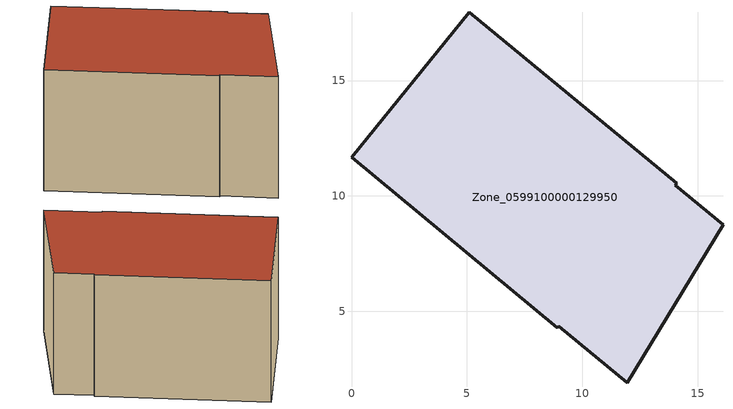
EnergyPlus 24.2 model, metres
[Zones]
Zone_0599100000129950
 floor ground (C_G): 8.99,4.36 8.93,4.28 0,11.68 5.11,17.96 14.09,10.55 14.03,10.47 16.1,8.76 11.94,1.91 z0
 wall outside (C_F): 5.11,17.96 0,11.68 8.93,4.28 8.99,4.36 11.94,1.91 16.1,8.76 14.03,10.47 14.09,10.55 5.11,17.96 z0:9.31
 roof outside (C_R): 11.94,1.91 16.1,8.76 14.03,10.47 14.09,10.55 5.11,17.96 0,11.68 8.93,4.28 8.99,4.36 z9.31
[BUILDING]
Pand.0599100000129950: North Axis=0; Terrain=City; Loads Convergence Tolerance Value=0.04; Temperature Convergence Tolerance Value=0.4; Solar Distribution=FullExterior; Maximum Number of Warmup Days=25; Minimum Number of Warmup Days=1
[Site:Location]
Rotterdam.The.Hague.AP_ZH_NLD Design_Conditions: Latitude=51.96; Longitude=4.45; Time Zone=1; Elevation=-4.5
[SITE:GROUNDTEMPERATURE:BUILDINGSURFACE]
18, 18, 18, 18, 18, 18, 18, 18, 18, 18, 18, 18
[MATERIAL] Thermal Absorptance=0.9; Solar Absorptance=0.7; Visible Absorptance=0.7
Name | Roughness | Thickness | Conductivity | Density | Specific Heat
G.D.1965 | MediumSmooth | 0.15 | 1 | 540 | 1210
F.D.1965 | Rough | 0.3 | 0.857143 | 1920 | 840
R.D.1965 | MediumRough | 0.2 | 0.08 | 1500 | 1000
[CONSTRUCTION]
C_G: G.D.1965
C_F: F.D.1965
C_R: R.D.1965
[ZONE]
Zone_0599100000129950: Type=1; Multiplier=1; Ceiling Height=Autocalculate; Volume=Autocalculate; Floor Area=autocalculate; Part of Total Floor Area=Yes
[ZONEINFILTRATION:DESIGNFLOWRATE]
Infil_Zone_0599100000129950: Zone or ZoneList or Space or SpaceList=Zone_0599100000129950; Schedule=AlwaysOn; Design Flow Rate Calculation Method=Flow/Area; Flow Rate per Floor Area=0.0042; Constant Term Coefficient=1; Temperature Term Coefficient=0; Velocity Term Coefficient=0; Velocity Squared Term Coefficient=0
[HVACTEMPLATE:ZONE:IDEALLOADSAIRSYSTEM]
Zone_0599100000129950: Maximum Heating Supply Air Temperature=50; Minimum Cooling Supply Air Temperature=13; Maximum Heating Supply Air Humidity Ratio=0.0156; Minimum Cooling Supply Air Humidity Ratio=0.0077; Heating Limit=NoLimit; Cooling Limit=NoLimit; Dehumidification Control Type=ConstantSensibleHeatRatio; Cooling Sensible Heat Ratio=0.7; Dehumidification Setpoint=60; Humidification Control Type=None; Humidification Setpoint=30; Outdoor Air Method=None; Outdoor Air Flow Rate per Person=0.00944; Outdoor Air Flow Rate per Zone Floor Area=0; Outdoor Air Flow Rate per Zone=0; Demand Controlled Ventilation Type=None; Outdoor Air Economizer Type=NoEconomizer; Heat Recovery Type=None; Sensible Heat Recovery Effectiveness=0.7; Latent Heat Recovery Effectiveness=0.65
[ZONECONTROL:THERMOSTAT]
ThermostatControl_Zone_0599100000129950: Zone or ZoneList=Zone_0599100000129950; Control Type Schedule=DualSetpointControlType; Control 1=Thermostat_Zone_0599100000129950; Temperature Difference Between Cutout And Setpoint=0
[THERMOSTATSETPOINT:DUALSETPOINT]
Thermostat_Zone_0599100000129950: Heating Setpoint Temperature Schedule=HeatingSetpoint_Zone_0599100000129950; Cooling Setpoint Temperature Schedule=CoolingSetpoint_Zone_0599100000129950
[SCHEDULE:COMPACT]
HeatingSetpoint_Zone_0599100000129950: Through: 12/31, For: AllDays, Until: 24:00, 21
CoolingSetpoint_Zone_0599100000129950: Through: 12/31, For: AllDays, Until: 24:00, 24
DualSetpointControlType: Through: 12/31, For: AllDays, Until: 24:00, 4
AlwaysOn: Through: 12/31, For: AllDays, Until: 24:00, 1
